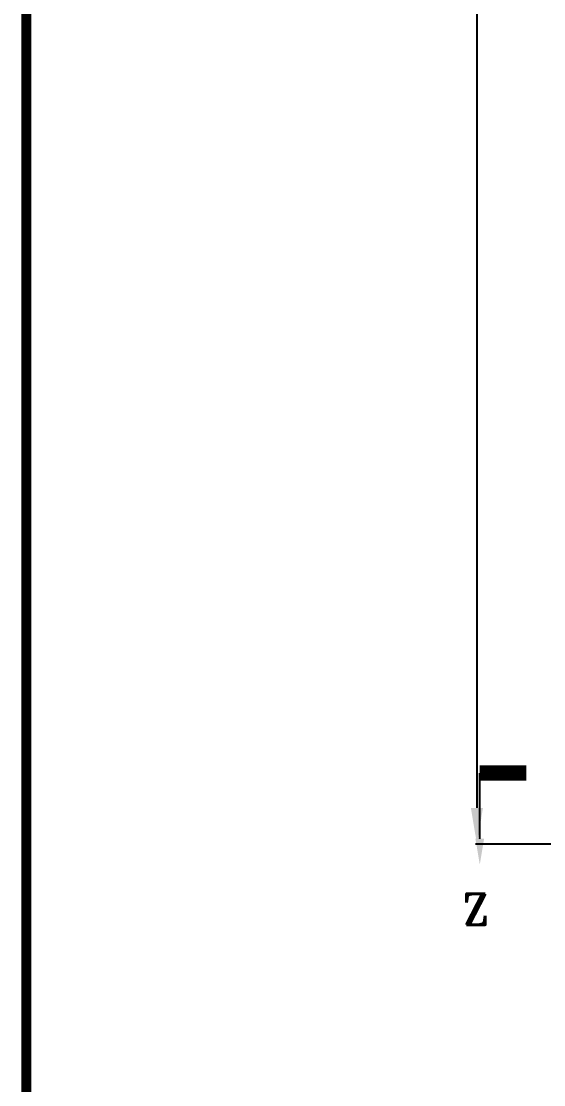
# Model space of a CAD drawing. Extents: x 81444 to 119867, y -54538 to -29386.
# Drawn here: x 86419 to 86923, y -40682 to -39655 of the extents above; entities that cross this region are included whole.
import ezdxf
from ezdxf.enums import TextEntityAlignment as Align

# ---------------------------------------------------------------- set-up
doc = ezdxf.new("R2010")
doc.units = 0
doc.header["$LTSCALE"] = 100
doc.header["$MEASUREMENT"] = 0
for name, color, linetype in [('LOOP', 5, 'Continuous'), ('t', 1, 'Continuous'), ('TEXT', 7, 'Continuous')]:
    doc.layers.add(name, color=color, linetype=linetype)
doc.styles.add('ROMANT', font='romant.shx')
doc.styles.get("Standard").update_dxf_attribs({"font": ''})
doc.styles.get('Standard').set_extended_font_data('SimSun')
doc.dimstyles.new('ISO-25', dxfattribs={"dimtxt": 35, "dimasz": 35, "dimexe": 1.25, "dimexo": 0.625, "dimtad": 1, "dimtoh": 1, "dimdec": 0, "dimtxsty": 'Standard', "dimcen": 2.5, "dimadec": 0, "dimazin": 0, "dimtfac": 1, "dimtdec": 0, "dimtmove": 0, "dimatfit": 3, "dimfxl": 0, "dimarcsym": 0})

# ---------------------------------------------------------------- blocks, each defined once
blk = doc.blocks.new('图框')
at = {"layer": 't', "color": 7, "const_width": 9.62}
blk.add_lwpolyline([(4115.6, -3151.6), (4115.6, 0), (0, 0), (0, -3151.6)], close=True, dxfattribs=at)
at = {"color": 7, "flags": 8}
for tag, p, height in [('DWG.NAME:', (1381.6, -2910.4), 25), ('PROJECTNAME:', (3125.5, -2912.8), 24), ('PROJECTNAME：', (3339.1, -2913.1), 25), ('DWG.NO.:', (3128.2, -3030.4), 24), ('图纸编号', (3315.4, -3052.4), 24), ('FILENO.:', (3128.7, -3106.1), 24), ('文档号', (3317.7, -3124.1), 24)]:
    blk.add_attdef(tag, p, '', height=height, dxfattribs=at)
for tag, p in [('图纸名称:', (1377.8, -2965.9)), ('项目名称：', (3121.6, -2984.3)), ('项目名称：', (3325, -2984.3))]:
    blk.add_attdef(tag, text='', height=25, dxfattribs=at).set_placement(p, align=Align.BOTTOM_LEFT)
for tag, height, p in [('RENLIU', 24, (698.2, -2950.4)), ('SHUFENWANG', 24, (885.8, -2950.4)), ('FANGHOU', 24, (1069.7, -2950.4)), ('DANDANLI', 24, (1250, -2950.4)), ('A', 23, (59.9, -2974.9)), ('设计时间', 23, (213.9, -2974.9)), ('刘仁', 23, (698.2, -3002.2)), ('王姝芬', 23, (885.8, -3002.2)), ('侯方', 23, (1069.7, -3002.2)), ('李丹丹', 23, (1250, -3002.2)), ('#10STATIONONTROLCABINETCOVER', 30, (1777.9, -3017.2)), ('PAGEXOFX', 24, (3953.7, -3039.1)), ('DESCRIPTION', 24, (451.7, -3063)), ('CHECKED', 24, (885.8, -3063)), ('SIGNED', 24, (1069.7, -3063)), ('APPROVED', 24, (1250, -3063)), ('REV.', 24, (59.4, -3063)), ('DATE', 24, (208.9, -3063)), ('PREPARED', 24, (698.2, -3063)), ('图纸名称', 30, (1777.9, -3094.7)), ('第几页共几页', 24, (3953.7, -3114.1))]:
    blk.add_attdef(tag, text='', height=height, dxfattribs=at).set_placement(p, align=Align.MIDDLE)
at = {"color": 7, "width": 0.8, "flags": 8}
blk.add_attdef('HANGZHOUHOLLYSYSAUTOMATIONCO.,LTD.', text='', height=24, dxfattribs=at).set_placement((2770.1, -3045.7), align=Align.MIDDLE)
blk = doc.blocks.new('*D220')
at = {"color": 0, "lineweight": -2}
for p, q in [((86975.5, -38649.6), (86857.6, -38649.6)), ((86858.9, -38684.6), (86858.9, -40415.1)), ((86975.5, -40450.1), (86857.6, -40450.1))]:
    blk.add_line(p, q, dxfattribs=at)
at = {"color": 0}
for points in [[(86864.7, -38684.6), (86853, -38684.6), (86858.9, -38649.6)], [(86853, -40415.1), (86864.7, -40415.1), (86858.9, -40450.1)]]:
    blk.add_solid(points, dxfattribs=at)
at = {"layer": 'Defpoints', "color": 0}
for p in [(86976.1, -38649.6), (86858.9, -40450.1), (86976.1, -40450.1)]:
    blk.add_point(p, dxfattribs=at)
at = {"color": 0, "insert": (86840.7, -39549.8), "char_height": 35, "attachment_point": 5, "rotation": 90}
blk.add_mtext('1800', dxfattribs=at)

msp = doc.modelspace()

# ---------------------------------------------------------------- linework, layer by layer
at = {"layer": 'LOOP', "color": 5}
msp.add_line((86861.6, -40444.8), (86861.6, -40381.4), dxfattribs=at)
msp.add_line((86861.6, -40444.8), (86861.6, -40381.4), dxfattribs=at)
at = {"layer": 'LOOP', "color": 5, "const_width": 15}
msp.add_lwpolyline([(86861.6, -40381.4), (86906.7, -40381.4)], dxfattribs=at)
msp.add_lwpolyline([(86861.6, -40381.4), (86906.7, -40381.4)], dxfattribs=at)
at = {"layer": 'LOOP', "color": 5}
msp.add_solid([(86865.8, -40444.8), (86861.6, -40469.8), (86857.4, -40444.8)], dxfattribs=at)
msp.add_solid([(86865.8, -40444.8), (86861.6, -40469.8), (86857.4, -40444.8)], dxfattribs=at)

# ---------------------------------------------------------------- block references
at = {"color": 1}
msp.add_blockref('图框', (86423.4, -38168.5), dxfattribs=at)

# ---------------------------------------------------------------- texts
at = {"layer": 'TEXT', "color": 5, "style": 'ROMANT'}
msp.add_text('Z', height=30, dxfattribs=at).set_placement((86857.9, -40527.9), align=Align.CENTER)
msp.add_text('Z', height=30, dxfattribs=at).set_placement((86857.9, -40527.9), align=Align.CENTER)

# ---------------------------------------------------------------- dimensions: what is measured, and where the dimension line sits
at = {"color": 3}
dim = msp.add_linear_dim(base=(86858.85695, -40450.08961), p1=(86976.0915, -38649.58964), p2=(86976.0915, -40450.08961), angle=90, dimstyle='ISO-25', dxfattribs=at)
dim.commit()
dim.dimension.update_dxf_attribs({"geometry": '*D220', "text_midpoint": (86840.73195, -39549.83963)})

doc.saveas('drawing.dxf')
